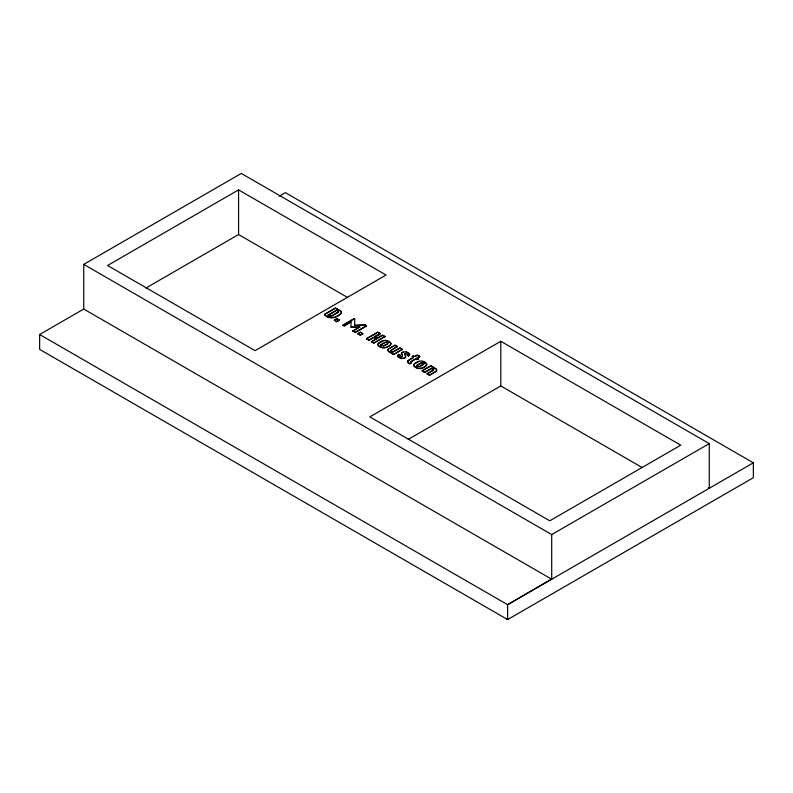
<?xml version="1.0" encoding="UTF-8"?>
<svg xmlns="http://www.w3.org/2000/svg" width="793" height="793" viewBox="0 0 793 793"><rect width="100%" height="100%" fill="white"/><g stroke="black" fill="none" stroke-linecap="round" stroke-linejoin="round"><path stroke-width="1.19" d="M351.012 327.152L359.685 327.152L351.012 327.152L351.031 321.829L344.231 325.754L342.982 325.358L344.231 326.082L351.031 321.829M404.866 354.441L405.064 353.49L406.75 353.361L407.771 353.956L407.334 355.363L408.564 356.077L409.713 354.61M410.496 362.55L411.032 361.459L415.968 358.605L417.217 359.328L418.446 358.614L417.217 359.655L415.968 358.932L410.596 362.153M387.906 343.607L387.519 342.507L385.606 342.289L380.957 344.975M390.999 343.607L390.751 344.39C387.371 347.968 381.641 349.098 378.102 345.104L378.092 343.547C381.473 339.949 387.212 338.849 390.751 342.834L390.751 344.707C387.371 348.286 381.641 349.426 378.102 345.431L378.092 343.865L383.693 340.633M423.908 363.61L419.13 366.683L416.702 365.751M436.784 370.044L435.773 371.461L429.578 375.039L427.12 373.939L429.578 375.357L436.527 371.144L436.527 369.27L435.773 368.616L433.374 367.585L432.066 368.22M338.433 312.184L338.433 311.084L336.807 310.043L328.133 315.049L329.373 316.08L331.305 316.298M390.731 351.081L391.236 350.04L397.412 346.472L390.86 350.684M407.88 354.293L407.334 355.363M405.738 357.128L403.716 358.337L401.03 358.337L397.422 355.76L398.661 354.322L399.91 355.046C398.017 357.683 405.193 357.177 401.427 353.936L401.843 352.875L403.488 352.072M399.91 355.046C397.987 358.416 405.471 357.157 401.427 353.619L402.358 352.191L406.194 351.755L409.426 353.579L409.713 354.283L408.564 356.077M404.876 354.055L406.155 353.559L407.771 354.283M341.258 312.967C336.688 318.221 328.946 319.143 324.426 314.652C329.491 320.134 336.589 317.983 341.258 313.294L341.277 311.411L335.558 307.902L324.426 314.325M387.995 349.584L388.758 348.93M414.739 363.928L413.976 364.582L413.976 366.138C417.524 370.133 423.244 369.003 426.624 365.424L426.624 363.551C423.085 359.556 417.356 360.666 413.976 364.255L413.976 365.821C417.524 369.816 423.244 368.676 426.624 365.097M416.84 365.682L421.489 362.996L423.779 363.551M338.433 311.867L331.305 315.981L328.133 315.049M398.661 354.322L397.422 356.077L397.729 356.791L401.03 358.664L405.372 357.861L405.362 355.393M507.758 604.603L551.492 579.108M83.741 264.386L551.71 534.571L551.71 579.227L83.741 309.052L83.741 264.386L241.29 173.429L709.259 443.614L709.259 488.27L708.268 487.695M238.574 189.884L107.59 265.506L255.078 350.655L386.062 275.032L238.574 189.884L238.574 234.54L347.582 297.484M279.077 196.267L285.381 192.63L753.35 462.815L753.35 477.703L507.619 619.571L39.65 349.386L39.65 334.507L83.741 309.052M145.932 288.028L238.574 234.54M324.426 314.652L335.558 308.219L340.514 311.084L341.515 312.511M328.133 315.366L336.807 310.36L338.561 311.798M331.861 316.08L338.036 312.511M334.329 320.045L336.807 318.608L339.285 320.045L336.807 321.799L334.329 320.045L336.807 321.472L339.285 320.045M334.329 320.362L336.807 318.935L339.285 320.362M342.982 325.041L354.114 318.608L354.699 318.945L354.709 325.358L365.246 325.041L354.709 325.358M342.982 325.358L353.103 319.52M365.246 325.041L366.495 326.082L355.363 332.515L352.885 331.077L359.685 326.835M352.885 331.077L359.685 327.152M352.885 330.76L355.363 332.188L366.495 325.754M357.821 333.605L360.309 332.178L362.788 333.605L360.309 335.36L357.821 333.605L360.309 335.042L362.788 333.605M357.821 333.932L359.477 332.981M366.485 338.601L368.963 340.038L373.899 337.184L376.378 338.938L373.899 337.511L368.963 340.356L366.485 338.601L377.617 332.178C386.865 334.279 365.563 340.118 380.095 333.605M366.485 338.928L376.606 333.09M375.148 336.46L377.627 337.897L382.573 335.042L385.031 336.46L373.899 343.21L371.441 341.793L376.378 338.611M371.441 341.793L376.378 338.938M375.148 336.787L377.627 338.214L382.573 335.36L385.031 336.787M371.441 341.466L373.899 342.893L385.031 336.46M383.822 346.075L387.529 343.934M397.412 346.472L394.934 345.044L387.995 349.257L387.747 350.367L388.758 351.795L390.562 352.746L392.476 352.508L389.997 352.181L387.747 350.04M389.789 348.335L394.934 345.361L397.412 346.799M390.85 351.14L393.159 351.686L399.89 347.909L402.358 349.326L393.705 354.649L391.236 353.222L392.476 352.191M398.869 348.821L393.159 352.013L391.227 351.795L390.731 350.754M391.236 352.905L393.705 354.322L402.358 349.326M412.261 356.463C415.72 358.357 410.06 356.523 413.49 355.76L414.739 356.473L417.217 355.046C424.731 356.364 412.122 360.369 419.685 356.463M412.261 356.791L413.49 355.76M413.51 357.187L407.79 360.696L407.79 362.242L408.544 362.897L409.793 363.61L411.032 363.224L409.793 363.937L407.79 362.57L407.79 361.013L413.51 357.514M415.562 356.325L417.217 355.363L419.685 356.791M415.671 363.392L417.524 362.322M419.695 366.792L423.789 364.324L423.779 363.224L420.924 362.897L416.84 365.365L417.207 366.792M422.163 370.757L430.817 365.751L433.295 367.189L430.817 366.079L422.163 370.757L424.642 372.185L431.392 368.388L433.682 368.943L433.305 370.044L427.12 373.612M432.066 367.902L433.295 367.189M422.163 371.074L424.642 372.512L431.392 368.715L433.682 369.26L433.305 370.361L427.12 373.939M500.799 341.277L369.816 416.9L549.777 520.803L680.761 445.18L500.799 341.277L500.799 385.943L642.201 467.573M408.157 439.431L500.799 385.943M551.71 534.571L709.259 443.614M39.65 334.507L507.619 604.682L753.35 462.815M418.446 361.786L419.576 361.35M432.74 367.982L434.524 368.22M386.389 340.643L389.165 342.031M406.194 352.072L409.426 353.906M422.272 361.36L423.393 361.796M506.41 618.867L507.758 619.492M380.095 333.932L377.617 332.178M417.207 357.901L418.446 358.614M402.358 349.654L399.89 347.909M417.207 358.218L418.446 358.942M424.215 362.272L426.882 364.651M407.334 355.046L408.564 355.76M362.788 333.932L360.309 332.178M398.661 354.649L399.91 355.363M411.032 363.224L410.496 362.232M435.773 368.943L436.527 369.588M389.997 342.517L390.751 343.161M381.324 346.075L380.957 344.648L385.051 342.179L387.906 342.507L387.529 343.607L383.257 345.976L380.828 345.034M405.798 356.8L404.866 354.124M507.619 604.682L507.619 619.571M354.699 318.945L354.114 318.608"/></g></svg>
